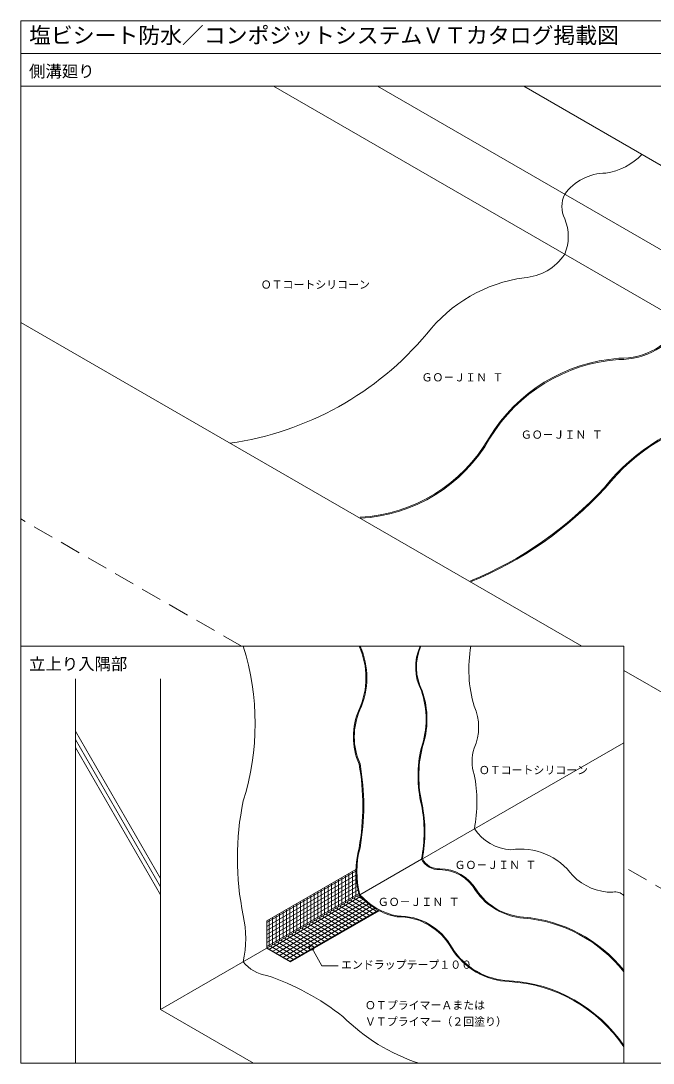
# Model space of a CAD drawing. Units: millimetres, scale not verified. Extents: x -1380 to 1380, y -955 to 955.
# Drawn here: x -1380 to -222, y -955 to 955 of the extents above; entities that cross this region are included whole.
import ezdxf
from ezdxf.enums import TextEntityAlignment as Align

# ---------------------------------------------------------------- set-up
doc = ezdxf.new("R2010")
doc.units = ezdxf.units.MM
doc.header["$LTSCALE"] = 3
doc.linetypes.add('USER1', pattern=[19.05, 12.7, -6.35])
for name, color, linetype, lineweight in [('0-0_0', 7, 'Continuous', 18), ('0-1_WAKU', 7, 'Continuous', 18), ('0-2_KUTAI', 3, 'Continuous', 18), ('0-3_BOUSUI', 1, 'Continuous', 18), ('0-4_MOJI', 7, 'Continuous', 18), ('0-5_HATCH', 9, 'Continuous', 18), ('0-8_KUTAI2', 3, 'USER1', 18)]:
    doc.layers.add(name, color=color, linetype=linetype, lineweight=lineweight)
doc.styles.add('ＭＳ ゴシック', font='')
doc.styles.get('ＭＳ ゴシック').set_extended_font_data('MS Gothic')

msp = doc.modelspace()

# ---------------------------------------------------------------- linework, layer by layer
at = {"layer": '0-0_0'}
msp.add_line((-1380, 895), (1380, 895), dxfattribs=at)
msp.add_lwpolyline([(-766.437, -600.22), (-929.476, -694.35), (-929.476, -744.35), (-886.175, -769.35), (-723.812, -675.61)], dxfattribs=at)
at = {"layer": '0-1_WAKU'}
for points in [[(1380, 835), (-1380, 835), (-1380, 955), (1380, 955)], [(-1380, -955), (1380, -955), (1380, 955), (-1380, 955)], [(-1380, -955), (-276, -955), (-276, -191), (-1380, -191)], [(-1380, -955), (-276, -955), (-276, -191), (-1380, -191)]]:
    msp.add_lwpolyline(points, close=True, dxfattribs=at)
at = {"layer": '0-2_KUTAI'}
for p, q in [((1022.646, -285), (-917.25, 835)), ((1022.646, -175), (-726.725, 835)), ((-352.602, -191), (-1380, 402.169)), ((416.429, -635), (-276, -235.226)), ((-1280, -955), (-1280, -251)), ((-1124.115, -856.725), (-1124.115, -251)), ((-1124.115, -856.725), (-760.601, -646.85)), ((-1124.115, -856.725), (-953.898, -955))]:
    msp.add_line(p, q, dxfattribs=at)
at = {"layer": '0-3_BOUSUI'}
for p, q in [((570.079, 240.765), (-459.167, 835)), ((-758.985, -646.292), (-646.401, -581.292))]:
    msp.add_line(p, q, dxfattribs=at)
msp.add_lwpolyline([(-644.82, -580.733), (-549.557, -525.733), (-276, -367.794)], dxfattribs=at)
for centre, radius, start, end in [((-328.005, 794.652), 120.259, 279.19926, 315.24002), ((-308.511, 582.628), 93.312, 90.16502, 144.18531), ((-336.886, 614.663), 52.401, 154.48951, 205.51049), ((-461.635, 559.663), 83.971, 337.28013, 22.71987), ((-464.798, 581.117), 96.969, 273.75928, 326.24072), ((-420.315, 212.611), 274.407, 97.98628, 142.01372), ((-281.998, 465.004), 128.428, 268.72816, 330.90116), ((-281.998, 465.004), 130.425, 268.76979, 331.23021), ((-1078.004, 751.195), 575.777, 278.07334, 320.05299), ((-262.975, 33.851), 303.545, 94.13244, 148.82237), ((-262.975, 33.851), 301.548, 94.15025, 148.81798), ((-17.772, -134.014), 375.47, 101.44854, 141.41519), ((-17.772, -134.014), 373.622, 101.46078, 141.42507), ((-774.829, 335.676), 290.711, 273.1954, 330.15327), ((-774.829, 335.676), 292.708, 273.17358, 330.14871), ((-821.567, 569.163), 693.086, 292.48101, 317.41417), ((-821.567, 569.163), 694.935, 292.41796, 317.41951), ((-1421.663, -332.738), 470.731, 342.47617, 17.52383), ((-561.739, -229.533), 95.344, 156.16214, 207.12395), ((-561.739, -229.533), 93.896, 155.77117, 207.18401), ((-321.582, -233.612), 238.087, 169.68974, 196.43201), ((-887.938, -248.937), 139.897, 335.53494, 24.46506), ((-887.938, -248.937), 141.604, 335.53852, 24.15121), ((-794.692, -324.86), 156.911, 340.6588, 19.2987), ((-794.692, -324.86), 158.359, 340.68658, 19.33475), ((-635.126, -339.35), 93.432, 335.6272, 24.25942), ((-647.611, -356.883), 123.563, 156.12592, 203.87408), ((-647.611, -356.883), 121.856, 156.13003, 203.97099), ((-425.635, -429.042), 227.085, 166.707, 193.35051), ((-425.635, -429.042), 225.637, 166.72635, 193.35748), ((-475.298, -401.85), 78.465, 162.23309, 198.01217), ((-1193.588, -483.583), 439.726, 349.9559, 10.0441), ((-1193.588, -483.583), 441.433, 349.94541, 10.07109), ((-806.382, -476.85), 261.436, 349.22359, 11.19049), ((-466.389, -579.396), 517.143, 168.29444, 191.70556), ((-901.645, -531.85), 259.988, 349.03736, 11.17158), ((-901.645, -531.85), 261.436, 349.22359, 11.17764), ((-477.339, -477.155), 87.035, 213.92708, 266.4793), ((-603.938, -603.562), 162.534, 164.55392, 195.44608), ((-603.938, -603.562), 160.827, 164.52533, 195.40774), ((-465.252, -681.824), 119.081, 36.34749, 98.41758), ((-614.81, -564.86), 35.609, 207.48021, 272.94605), ((-614.81, -564.86), 33.949, 207.87479, 273.01836), ((-613.062, -676.379), 77.617, 30.02314, 89.97058), ((-613.062, -676.379), 75.957, 29.98038, 89.93783), ((-297.049, -541.165), 100.685, 224.11125, 270.61505), ((-667.66, -565.872), 123.27, 221.06529, 258.93471), ((-667.66, -565.872), 121.686, 221.3671, 258.85503), ((-451.5, -573.973), 115.436, 213.93977, 266.07096), ((-451.5, -573.973), 113.775, 213.96841, 266.07621), ((-291.047, -661.003), 19.781, 40.4736, 104.40435), ((-1172.574, -726.833), 204.27, 347.98644, 12.01356), ((-688.967, -797.775), 110.95, 28.78502, 91.21498), ((-688.967, -797.775), 112.534, 28.80943, 91.12764), ((-480.526, -948.668), 262.048, 38.69454, 85.3508), ((-480.526, -948.668), 260.388, 38.23609, 85.3485), ((-480.523, -674.239), 131.46, 212.2302, 267.7698), ((-480.523, -674.239), 129.876, 212.25108, 267.77555), ((-919.43, -726.949), 68.146, 218.47789, 261.52211), ((-1078.738, -1237.003), 467.141, 51.86398, 71.36595), ((-500.604, -1075.19), 270.005, 33.71072, 86.82261), ((-500.604, -1075.19), 271.589, 34.20834, 86.82539), ((-545.853, -627.629), 343.911, 224.70958, 252.15853)]:
    msp.add_arc(centre, radius, start, end, dxfattribs=at)
at = {"layer": '0-4_MOJI'}
for p in [(-847.479, -743.925), (-798.729, -776.401)]:
    msp.add_line(p, (-828.729, -776.401), dxfattribs=at)
msp.add_circle((-847.479, -743.925), 4, dxfattribs=at)
at = {"layer": '0-5_HATCH'}
for p, q in [((-1124.115, -616.725), (-1280, -346.725)), ((-1124.115, -631.725), (-1280, -361.725)), ((-1124.115, -646.725), (-1280, -376.725)), ((-929.476, -697.345), (-766.471, -603.234)), ((-929.476, -704.677), (-766.324, -610.481)), ((-779.269, -657.628), (-779.269, -607.628)), ((-772.919, -653.962), (-772.919, -603.962)), ((-766.569, -650.296), (-766.569, -600.296)), ((-929.476, -712.01), (-765.869, -617.551)), ((-929.476, -719.342), (-765.124, -624.453)), ((-817.369, -679.625), (-817.369, -629.625)), ((-811.019, -675.959), (-811.019, -625.959)), ((-804.669, -672.293), (-804.669, -622.293)), ((-798.319, -668.627), (-798.319, -618.627)), ((-791.969, -664.96), (-791.969, -614.96)), ((-785.619, -661.294), (-785.619, -611.294)), ((-929.476, -726.674), (-764.105, -631.197)), ((-929.476, -734.007), (-762.827, -637.791)), ((-929.476, -741.339), (-761.299, -644.242)), ((-849.119, -697.956), (-849.119, -647.956)), ((-842.769, -694.29), (-842.769, -644.29)), ((-836.419, -690.624), (-836.419, -640.624)), ((-830.069, -686.957), (-830.069, -636.957)), ((-823.719, -683.291), (-823.719, -633.291)), ((-763.962, -648.79), (-752.213, -655.573)), ((-758.044, -649.695), (-925.734, -746.511)), ((-753.46, -654.381), (-919.384, -750.177)), ((-748.558, -658.883), (-913.034, -753.843)), ((-743.32, -663.191), (-906.684, -757.509)), ((-737.726, -667.293), (-900.334, -761.175)), ((-880.869, -716.287), (-880.869, -666.287)), ((-874.519, -712.621), (-874.519, -662.621)), ((-868.169, -708.954), (-868.169, -658.954)), ((-861.819, -705.288), (-861.819, -655.288)), ((-855.469, -701.622), (-855.469, -651.622)), ((-795.712, -667.121), (-752.41, -692.121)), ((-789.362, -663.455), (-746.06, -688.455)), ((-783.012, -659.789), (-739.71, -684.789)), ((-776.662, -656.122), (-733.36, -681.122)), ((-770.312, -652.456), (-727.01, -677.456)), ((-912.619, -734.618), (-912.619, -684.618)), ((-906.269, -730.952), (-906.269, -680.952)), ((-899.919, -727.285), (-899.919, -677.285)), ((-731.746, -671.174), (-893.984, -764.842)), ((-893.569, -723.619), (-893.569, -673.619)), ((-725.347, -674.811), (-887.634, -768.508)), ((-887.219, -719.953), (-887.219, -669.953)), ((-827.462, -685.452), (-784.16, -710.452)), ((-821.112, -681.786), (-777.81, -706.786)), ((-814.762, -678.12), (-771.46, -703.12)), ((-808.412, -674.453), (-765.11, -699.453)), ((-802.062, -670.787), (-758.76, -695.787)), ((-925.319, -741.95), (-925.319, -691.95)), ((-918.969, -738.284), (-918.969, -688.284)), ((-859.212, -703.783), (-815.91, -728.783)), ((-852.862, -700.117), (-809.56, -725.117)), ((-846.512, -696.45), (-803.21, -721.45)), ((-840.162, -692.784), (-796.86, -717.784)), ((-833.812, -689.118), (-790.51, -714.118)), ((-897.312, -725.78), (-854.01, -750.78)), ((-890.962, -722.114), (-847.66, -747.114)), ((-884.612, -718.447), (-841.31, -743.447)), ((-878.262, -714.781), (-834.96, -739.781)), ((-871.912, -711.115), (-828.61, -736.115)), ((-865.562, -707.449), (-822.26, -732.449)), ((-929.062, -744.111), (-885.76, -769.111)), ((-922.712, -740.444), (-879.41, -765.444)), ((-916.362, -736.778), (-873.06, -761.778)), ((-910.012, -733.112), (-866.71, -758.112)), ((-903.662, -729.446), (-860.36, -754.446))]:
    msp.add_line(p, q, dxfattribs=at)
at = {"layer": '0-8_KUTAI2'}
for p, q in [((-976.14, -191), (-1380, 42.169)), ((260.544, -905), (-276, -595.226))]:
    msp.add_line(p, q, dxfattribs=at)

# ---------------------------------------------------------------- texts
at = {"layer": '0-1_WAKU', "style": 'ＭＳ ゴシック'}
for s, height, p in [('塩ビシート防水／コンポジットシステムＶＴカタログ掲載図', 29.33, (-1365, 905)), ('側溝廻り', 21.99, (-1365, 845)), ('立上り入隅部', 21.99, (-1365, -241))]:
    msp.add_text(s, height=height, dxfattribs=at).set_placement(p, align=Align.BOTTOM_LEFT)
at = {"layer": '0-4_MOJI', "style": 'ＭＳ ゴシック'}
for s, p in [('ＯＴコートシリコーン', (-940.793, 459.873)), ('ＧＯ－ＪＩＮ Ｔ', (-646.344, 289.873)), ('ＧＯ－ＪＩＮ Ｔ', (-464.479, 184.873)), ('ＯＴコートシリコーン', (-541.298, -429.817)), ('ＧＯ－ＪＩＮ Ｔ', (-585.839, -603.693)), ('ＧＯ－ＪＩＮ Ｔ', (-726.445, -671.373)), ('エンドラップテープ１００', (-793.729, -786.401)), ('ＯＴプライマーＡまたは', (-749.943, -860.617)), ('ＶＴプライマー（２回塗り）', (-749.943, -890.617))]:
    msp.add_text(s, height=14.66, dxfattribs=at).set_placement(p, align=Align.BOTTOM_LEFT)

doc.saveas('drawing.dxf')
